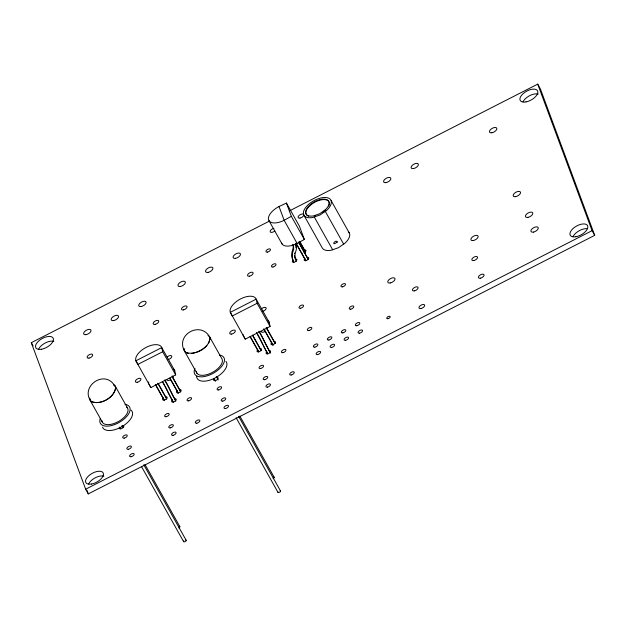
<?xml version="1.0" encoding="UTF-8"?>
<svg xmlns="http://www.w3.org/2000/svg" width="626" height="626" viewBox="0 0 626 626"><rect width="100%" height="100%" fill="white"/><g stroke="black" fill="none" stroke-linecap="round" stroke-linejoin="round"><path stroke-width="0.94" d="M89.784 398.019L90.347 400.757L102.586 422.573M208.81 343.001L210.14 338.439L209.475 336.655L207.973 335.372M315.066 215.485L314.322 217.081L332.696 249.829M206.909 345.474C202.746 349.723 197.213 352.712 191.282 353.455M286.434 203.067L291.34 216.299L284.141 220.297A14.555 7.277 -29.3 0 1 268.648 220.016A14.555 7.277 -29.3 0 1 279.032 206.525L286.434 203.067L299.431 226.229L304.338 239.453L297.139 243.459A14.555 7.277 -29.3 0 1 281.645 243.178M289.728 210.743L537.711 84.134L540.34 88.814L594.7 235.345L88.289 493.891L85.66 489.211L31.3 342.68L269.712 220.955M257.106 303.289L232.254 315.981L230.298 312.351A14.555 7.277 -29.3 0 1 240.681 298.86A14.555 7.277 -29.3 0 1 256.167 299.142L269.164 322.304L270.096 326.451L245.251 339.135L230.298 312.351L256.167 299.142L257.106 303.289L270.096 326.451M162.697 351.734L137.845 364.418L135.889 360.795A14.555 7.277 -29.3 0 1 146.273 347.305A14.555 7.277 -29.3 0 1 161.758 347.587L174.756 370.741L175.687 374.896L150.843 387.58L135.889 360.795L161.758 347.587L162.697 351.734L175.687 374.896M85.66 489.211L592.071 230.665L537.711 84.134M323.822 211.017L325.332 211.463L343.705 244.21M188.442 353.4L186.196 352.712L184.686 351.436L184.13 348.698L184.247 350.599L185.656 352.391C195.187 355.826 209.702 348.079 209.921 337.492C201.353 320.692 175.726 333.971 184.247 350.599M113.885 384.912L115.575 386.813C115.364 397.408 100.841 405.147 91.318 401.712C79.565 387.142 103.806 369.309 114.167 385.021M113.627 384.7L115.137 385.976L127.375 407.792M90.347 400.757C99.346 406.501 114.128 397.823 115.794 387.76L115.137 385.976M592.071 230.665L594.7 235.345M331.123 200.594L349.496 233.349M303.594 214.648L321.975 247.395A15.486 7.747 -29.3 0 0 331.209 250.228L338.455 247.7L344.973 243.201A15.486 7.747 -29.3 0 0 348.33 231.69M291.34 216.299L304.338 239.453M299.846 241.628L305.504 251.707M299.392 241.268L305.519 252.184M298.845 242.364L308.266 259.156M298.391 242.004L308.289 259.641M297.139 243.459L284.141 220.297L279.032 206.525M296.364 243.631L305.793 260.424M295.91 243.271L305.809 260.901M269.094 220.861L282.091 244.015M266.629 327.961L275.111 343.071M266.183 327.601L275.135 343.557M264.156 329.221L272.639 344.339M263.702 328.861L273.124 345.662M259.227 331.444L260.119 333.04A12.943 0.876 63 0 1 264.751 341.921A14.821 1.009 63 0 0 269.704 351.374L270.643 353.056M258.851 331.232L260.901 334.887A10.149 0.689 63 0 1 263.953 340.732L264.313 341.467A17.598 1.197 63 0 0 269.72 351.851L270.174 352.657M256.378 332.492L258.428 336.146A10.149 0.689 63 0 1 261.472 341.999L261.84 342.735A17.598 1.197 63 0 0 267.247 353.119L267.693 353.925M252.638 335.106L261.12 350.224M252.654 335.583L261.136 350.701M250.157 336.373L258.64 351.483M250.173 336.851L258.655 351.969M209.475 336.655L221.721 358.471A14.445 7.222 -29.3 0 1 211.862 372.697A14.445 7.222 -29.3 0 1 196.267 371.468M239.868 416.133L274.188 477.294M216.283 376.516L218.184 379.904M238.639 416.353L280.495 490.94M214.186 378.675L215.618 381.218M236.072 417.659L277.928 492.255M184.686 351.436L196.932 373.252M172.228 376.406L180.711 391.516M172.244 376.883L180.726 392.001M170.217 378.511L178.23 392.784M169.763 378.151L178.246 393.261M164.818 379.888L165.687 381.437A12.943 0.876 63 0 1 170.342 390.366A14.821 1.009 63 0 0 175.296 399.818M164.881 380.444L166.493 383.323A10.149 0.689 63 0 1 169.544 389.176L169.904 389.912A17.598 1.197 63 0 0 175.311 400.296L175.765 401.102M162.4 381.711L164.02 384.591A10.149 0.689 63 0 1 167.072 390.444L167.432 391.18A17.598 1.197 63 0 0 172.839 401.563L173.285 402.369M158.229 383.55L166.712 398.668M157.775 383.19L166.727 399.145M155.749 384.818L164.231 399.928M155.295 384.458L164.247 400.405M145.044 464.609L179.842 526.615M121.937 425.837L122.892 427.535M143.816 464.828L186.149 540.269M119.37 427.151L120.325 428.841M141.726 466.988L183.582 541.576M31.3 342.68L33.053 345.802M245.251 339.135L243.295 335.505A14.555 7.277 -29.3 0 1 243.076 334.55M148.886 383.949L150.843 387.58M293.406 261.159L292.991 260.353A17.598 15.196 -20.4 0 1 292.514 250.064L292.772 249.336A10.149 8.764 -20.4 0 0 293.031 245.204M293.899 262.482L293.484 261.676A17.598 15.196 -20.4 0 1 292.999 251.386L293.265 250.658A10.149 8.764 -20.4 0 0 292.976 244.852L292.686 244.296M86.928 490.228L88.289 493.891M89.878 399.498L89.901 399.92M131.053 410.155A16.753 8.381 -29.3 0 1 122.289 426.416A16.753 8.381 -29.3 0 1 102.547 427.151M125.004 404.326A16.753 8.381 -29.3 0 1 127.829 415.093A16.753 8.381 -29.3 0 1 109.057 426.016A16.753 8.381 -29.3 0 1 100.246 418.724M126.46 406.877A14.445 7.222 -29.3 0 1 118.627 421.423A14.445 7.222 -29.3 0 1 101.928 420.789M185.593 539.972A1.448 0.72 -29.3 0 1 185.953 540.942A1.448 0.72 -29.3 0 1 184.138 541.866A1.448 0.72 -29.3 0 1 183.778 540.903M179.286 526.325A1.448 0.72 -29.3 0 1 179.842 526.928A1.448 0.72 -29.3 0 1 178.809 527.953M167.158 357A3.099 1.549 -29.3 0 1 171.759 356.163A3.099 1.549 -29.3 0 1 168.104 359.535M261.535 308.814A3.099 1.549 -29.3 0 1 266.136 307.976A3.099 1.549 -29.3 0 1 262.474 311.357M122.258 425.61A2.512 1.26 -29.3 0 1 123.674 426.815A2.512 1.26 -29.3 0 1 120.787 428.81A2.512 1.26 -29.3 0 1 119.363 427.605M216.627 377.431A2.512 1.26 -29.3 0 1 217.887 378.918A2.512 1.26 -29.3 0 1 214.468 380.671A2.512 1.26 -29.3 0 1 214.397 378.566M274.861 230.931A3.146 1.573 -29.3 0 1 270.189 231.784A3.146 1.573 -29.3 0 1 273.906 228.349M88.626 483.961A9.914 4.953 -29.3 0 1 103.877 476.167M38.609 349.151A9.914 4.953 -29.3 0 1 53.867 341.358M523.007 101.842A9.914 4.953 -29.3 0 1 538.258 94.056M573.017 236.651A9.914 4.953 -29.3 0 1 587.462 228.686M179.607 389.693A2.512 1.26 -29.3 0 1 180.867 391.18A2.512 1.26 -29.3 0 1 177.44 392.932A2.512 1.26 -29.3 0 1 177.369 390.835M174.685 398.84A2.512 1.26 -29.3 0 1 175.945 400.335A2.512 1.26 -29.3 0 1 172.518 402.08A2.512 1.26 -29.3 0 1 172.447 399.983M165.624 396.829A2.512 1.26 -29.3 0 1 166.884 398.324A2.512 1.26 -29.3 0 1 163.456 400.069A2.512 1.26 -29.3 0 1 163.386 397.972M273.977 341.506A2.512 1.26 -29.3 0 1 275.237 343.001A2.512 1.26 -29.3 0 1 271.817 344.746A2.512 1.26 -29.3 0 1 271.747 342.649M269.063 350.662A2.512 1.26 -29.3 0 1 270.322 352.148A2.512 1.26 -29.3 0 1 266.895 353.901A2.512 1.26 -29.3 0 1 266.825 351.804M259.993 348.643A2.512 1.26 -29.3 0 1 261.261 350.137A2.512 1.26 -29.3 0 1 257.834 351.882A2.512 1.26 -29.3 0 1 257.763 349.785M266.582 327.828A3.466 1.729 -29.3 0 1 267.192 329.464M264.829 331.647A3.466 1.729 -29.3 0 1 261.144 331.577M304.439 249.962A2.512 1.26 -29.3 0 1 305.973 250.768A2.512 1.26 -29.3 0 1 304.142 252.755M301.99 253.147A2.512 1.26 -29.3 0 1 301.466 252.701M295.331 259.039A2.512 1.26 -29.3 0 1 296.591 260.526A2.512 1.26 -29.3 0 1 293.171 262.278A2.512 1.26 -29.3 0 1 293.101 260.181M307.202 257.403A2.512 1.26 -29.3 0 1 308.462 258.898A2.512 1.26 -29.3 0 1 305.034 260.643A2.512 1.26 -29.3 0 1 304.964 258.546M172.213 376.007A3.466 1.729 -29.3 0 1 172.823 377.65M170.46 379.825A3.466 1.729 -29.3 0 1 166.774 379.763M148.667 382.995A14.555 7.277 -29.3 0 1 148.667 381.946M173.652 369.183A14.555 7.277 -29.3 0 1 174.756 370.741M172.815 401.086A14.821 1.009 63 0 1 167.862 391.626A12.943 0.876 63 0 0 165.162 386.289M163.237 382.752A12.943 0.876 63 0 1 164.763 385.546M268.061 320.739A14.555 7.277 -29.3 0 1 269.164 322.304M267.224 352.641A14.821 1.009 63 0 1 266.019 350.443M265.596 349.668A14.821 1.009 63 0 1 264.759 348.079M264.336 347.274A14.821 1.009 63 0 1 263.499 345.63M263.084 344.809A14.821 1.009 63 0 1 262.271 343.181A12.943 0.876 63 0 0 257.646 334.307M225.923 361.358A16.753 8.381 -29.3 0 1 214.718 378.151A16.753 8.381 -29.3 0 1 196.603 376.336M219.35 355.005A16.753 8.381 -29.3 0 1 221.933 366.093A16.753 8.381 -29.3 0 1 202.597 376.782A16.753 8.381 -29.3 0 1 194.96 368.479M280.198 490.69A1.448 0.72 -29.3 0 1 279.462 492.279A1.448 0.72 -29.3 0 1 277.975 491.825M273.319 477.028A1.448 0.72 -29.3 0 1 274.204 477.489A1.448 0.72 -29.3 0 1 273.155 478.632M295.902 259.931A14.821 12.794 -20.4 0 1 294.525 255.392M294.502 253.78A14.821 12.794 -20.4 0 1 294.58 252.967M295.738 244.539A12.943 11.174 -20.4 0 1 295.887 247.544M296.395 261.253A14.821 12.794 -20.4 0 1 295.628 251.871A12.943 11.174 -20.4 0 0 295.527 243.733M308.767 216.267A12.99 6.495 -29.3 0 1 315.34 201.948A12.99 6.495 -29.3 0 1 328.76 206.064M324.777 210.993A12.99 6.495 -29.3 0 1 322.813 212.504M337.336 241.996C330.199 247.176 335.473 238.608 337.336 241.996M325.105 210L319.636 213.771L313.563 215.892A12.99 6.495 -29.3 0 1 307.053 208.184A12.99 6.495 -29.3 0 1 324.738 199.162A12.99 6.495 -29.3 0 1 325.105 210M326.592 210.453L320.074 214.953L312.836 217.48A15.486 7.747 -29.3 0 1 305.073 208.294A15.486 7.747 -29.3 0 1 326.154 197.534A15.486 7.747 -29.3 0 1 326.592 210.453M533.391 232.113A4.085 2.042 -29.3 0 0 538.219 227.661A4.085 2.042 -29.3 0 0 532.155 228.764A4.085 2.042 -29.3 0 0 533.391 232.113M527.929 217.371A4.085 2.042 -29.3 0 0 532.757 212.918A4.085 2.042 -29.3 0 0 526.685 214.022A4.085 2.042 -29.3 0 0 527.929 217.371M141.218 306.513A4.085 2.042 -29.3 0 0 146.046 302.053A4.085 2.042 -29.3 0 0 139.974 303.164A4.085 2.042 -29.3 0 0 141.218 306.513M113.674 320.575A4.085 2.042 -29.3 0 0 118.502 316.114A4.085 2.042 -29.3 0 0 112.43 317.225A4.085 2.042 -29.3 0 0 113.674 320.575M86.13 334.636A4.085 2.042 -29.3 0 0 90.958 330.176A4.085 2.042 -29.3 0 0 84.886 331.287A4.085 2.042 -29.3 0 0 86.13 334.636M208.043 272.388A4.085 2.042 -29.3 0 0 212.871 267.936A4.085 2.042 -29.3 0 0 206.799 269.039A4.085 2.042 -29.3 0 0 208.043 272.388M180.499 286.45A4.085 2.042 -29.3 0 0 185.327 281.997A4.085 2.042 -29.3 0 0 179.255 283.101A4.085 2.042 -29.3 0 0 180.499 286.45M359.606 333.157A2.481 1.236 -29.3 0 0 362.532 330.458A2.481 1.236 -29.3 0 0 358.855 331.123A2.481 1.236 -29.3 0 0 359.606 333.157M317.664 354.574A2.481 1.236 -29.3 0 0 320.59 351.867A2.481 1.236 -29.3 0 0 316.912 352.54A2.481 1.236 -29.3 0 0 317.664 354.574M356.843 325.716A2.481 1.236 -29.3 0 0 359.77 323.008A2.481 1.236 -29.3 0 0 356.092 323.681A2.481 1.236 -29.3 0 0 356.843 325.716M345.622 340.294A2.481 1.236 -29.3 0 0 348.549 337.594A2.481 1.236 -29.3 0 0 344.871 338.267A2.481 1.236 -29.3 0 0 345.622 340.294M328.885 339.988A2.481 1.236 -29.3 0 0 331.811 337.289A2.481 1.236 -29.3 0 0 328.126 337.962A2.481 1.236 -29.3 0 0 328.885 339.988M342.86 332.852A2.481 1.236 -29.3 0 0 345.787 330.152A2.481 1.236 -29.3 0 0 342.109 330.818A2.481 1.236 -29.3 0 0 342.86 332.852M314.901 347.125A2.481 1.236 -29.3 0 0 317.828 344.425A2.481 1.236 -29.3 0 0 314.15 345.098A2.481 1.236 -29.3 0 0 314.901 347.125M331.647 347.43A2.481 1.236 -29.3 0 0 334.574 344.73A2.481 1.236 -29.3 0 0 330.888 345.403A2.481 1.236 -29.3 0 0 331.647 347.43M89.002 358.095A3.099 1.549 -29.3 0 0 92.656 354.715A3.099 1.549 -29.3 0 0 88.063 355.552A3.099 1.549 -29.3 0 0 89.002 358.095M137.25 382.259A3.099 1.549 -29.3 0 0 140.905 378.879A3.099 1.549 -29.3 0 0 136.311 379.724A3.099 1.549 -29.3 0 0 137.25 382.259M155.052 324.37A3.099 1.549 -29.3 0 0 158.714 320.989A3.099 1.549 -29.3 0 0 154.113 321.834A3.099 1.549 -29.3 0 0 155.052 324.37M183.379 309.909A3.099 1.549 -29.3 0 0 187.033 306.537A3.099 1.549 -29.3 0 0 182.432 307.374A3.099 1.549 -29.3 0 0 183.379 309.909M390.217 282.96A4.03 2.011 -29.3 0 0 394.975 278.57A4.03 2.011 -29.3 0 0 388.996 279.665A4.03 2.011 -29.3 0 0 390.217 282.96M473.765 260.541A3.146 1.573 -29.3 0 0 477.482 257.106A3.146 1.573 -29.3 0 0 472.802 257.959A3.146 1.573 -29.3 0 0 473.765 260.541M414.342 290.879A3.146 1.573 -29.3 0 0 418.058 287.444A3.146 1.573 -29.3 0 0 413.387 288.296A3.146 1.573 -29.3 0 0 414.342 290.879M218.607 389.935A2.512 1.26 -29.3 0 0 221.581 387.189A2.512 1.26 -29.3 0 0 217.848 387.877A2.512 1.26 -29.3 0 0 218.607 389.935M170.327 427.871A2.512 1.26 -29.3 0 0 173.292 425.124A2.512 1.26 -29.3 0 0 169.56 425.805A2.512 1.26 -29.3 0 0 170.327 427.871M173.081 435.313A2.512 1.26 -29.3 0 0 176.055 432.574A2.512 1.26 -29.3 0 0 172.322 433.255A2.512 1.26 -29.3 0 0 173.081 435.313M131.139 456.73A2.512 1.26 -29.3 0 0 134.113 453.983A2.512 1.26 -29.3 0 0 130.372 454.664A2.512 1.26 -29.3 0 0 131.139 456.73M128.377 449.28A2.512 1.26 -29.3 0 0 131.35 446.541A2.512 1.26 -29.3 0 0 127.618 447.222A2.512 1.26 -29.3 0 0 128.377 449.28M264.696 379.685A2.512 1.26 -29.3 0 0 267.67 376.946A2.512 1.26 -29.3 0 0 263.929 377.627A2.512 1.26 -29.3 0 0 264.696 379.685M225.516 408.543A2.512 1.26 -29.3 0 0 228.482 405.805A2.512 1.26 -29.3 0 0 224.75 406.485A2.512 1.26 -29.3 0 0 225.516 408.543M222.754 401.102A2.512 1.26 -29.3 0 0 225.72 398.355A2.512 1.26 -29.3 0 0 221.987 399.036A2.512 1.26 -29.3 0 0 222.754 401.102M413.575 168.558A4.03 2.011 -29.3 0 0 418.325 164.168A4.03 2.011 -29.3 0 0 412.346 165.256A4.03 2.011 -29.3 0 0 413.575 168.558M387.909 318.689A1.886 0.947 -29.3 0 0 390.139 316.631A1.886 0.947 -29.3 0 0 387.33 317.139A1.886 0.947 -29.3 0 0 387.909 318.689M480.314 278.202A3.146 1.573 -29.3 0 0 484.031 274.767A3.146 1.573 -29.3 0 0 479.36 275.62A3.146 1.573 -29.3 0 0 480.314 278.202M342.5 286.841A2.512 1.26 -29.3 0 0 345.474 284.102A2.512 1.26 -29.3 0 0 341.733 284.783A2.512 1.26 -29.3 0 0 342.5 286.841M350.787 309.174A2.512 1.26 -29.3 0 0 353.753 306.427A2.512 1.26 -29.3 0 0 350.02 307.108A2.512 1.26 -29.3 0 0 350.787 309.174M166.18 416.705A2.512 1.26 -29.3 0 0 169.153 413.958A2.512 1.26 -29.3 0 0 165.413 414.639A2.512 1.26 -29.3 0 0 166.18 416.705M124.238 438.114A2.512 1.26 -29.3 0 0 127.203 435.375A2.512 1.26 -29.3 0 0 123.471 436.056A2.512 1.26 -29.3 0 0 124.238 438.114M260.557 368.518A2.512 1.26 -29.3 0 0 263.523 365.78A2.512 1.26 -29.3 0 0 259.79 366.46A2.512 1.26 -29.3 0 0 260.557 368.518M235.587 258.327A4.085 2.042 -29.3 0 0 240.415 253.874A4.085 2.042 -29.3 0 0 234.343 254.978A4.085 2.042 -29.3 0 0 235.587 258.327M575.99 236.73A9.914 4.953 -29.3 0 0 587.697 225.923A9.914 4.953 -29.3 0 0 572.978 228.607A9.914 4.953 -29.3 0 0 575.99 236.73M267.459 387.126A2.512 1.26 -29.3 0 0 270.432 384.387A2.512 1.26 -29.3 0 0 266.692 385.068A2.512 1.26 -29.3 0 0 267.459 387.126M525.981 101.921A9.914 4.953 -29.3 0 0 537.687 91.114A9.914 4.953 -29.3 0 0 522.968 93.798A9.914 4.953 -29.3 0 0 525.981 101.921M308.845 330.583A2.512 1.26 -29.3 0 0 311.811 327.844A2.512 1.26 -29.3 0 0 308.078 328.525A2.512 1.26 -29.3 0 0 308.845 330.583M272.991 266.997A2.512 1.26 -29.3 0 0 275.956 264.25A2.512 1.26 -29.3 0 0 272.224 264.931A2.512 1.26 -29.3 0 0 272.991 266.997M420.891 308.54A3.146 1.573 -29.3 0 0 424.608 305.105A3.146 1.573 -29.3 0 0 419.936 305.957A3.146 1.573 -29.3 0 0 420.891 308.54M249.43 276.183A3.099 1.549 -29.3 0 0 253.084 272.811A3.099 1.549 -29.3 0 0 248.491 273.648A3.099 1.549 -29.3 0 0 249.43 276.183M473.334 240.525A4.03 2.011 -29.3 0 0 478.092 236.135A4.03 2.011 -29.3 0 0 472.114 237.231A4.03 2.011 -29.3 0 0 473.334 240.525M188.567 400.843A2.512 1.26 -29.3 0 0 191.54 398.105A2.512 1.26 -29.3 0 0 187.8 398.785A2.512 1.26 -29.3 0 0 188.567 400.843M386.046 182.612A4.03 2.011 -29.3 0 0 390.804 178.222A4.03 2.011 -29.3 0 0 384.826 179.31A4.03 2.011 -29.3 0 0 386.046 182.612M196.854 423.176A2.512 1.26 -29.3 0 0 199.819 420.437A2.512 1.26 -29.3 0 0 196.087 421.118A2.512 1.26 -29.3 0 0 196.854 423.176M282.944 352.665A2.512 1.26 -29.3 0 0 285.91 349.918A2.512 1.26 -29.3 0 0 282.177 350.599A2.512 1.26 -29.3 0 0 282.944 352.665M291.231 374.997A2.512 1.26 -29.3 0 0 294.197 372.251A2.512 1.26 -29.3 0 0 290.464 372.932A2.512 1.26 -29.3 0 0 291.231 374.997M300.558 308.258A2.512 1.26 -29.3 0 0 303.524 305.511A2.512 1.26 -29.3 0 0 299.791 306.192A2.512 1.26 -29.3 0 0 300.558 308.258M300.026 218.083A3.146 1.573 -29.3 0 0 303.743 214.648A3.146 1.573 -29.3 0 0 299.071 215.5A3.146 1.573 -29.3 0 0 300.026 218.083M231.628 334.081A3.099 1.549 -29.3 0 0 235.282 330.7A3.099 1.549 -29.3 0 0 230.681 331.537A3.099 1.549 -29.3 0 0 231.628 334.081M491.95 132.759A4.085 2.042 -29.3 0 0 496.778 128.299A4.085 2.042 -29.3 0 0 490.706 129.402A4.085 2.042 -29.3 0 0 491.95 132.759M515.652 196.642A4.085 2.042 -29.3 0 0 520.48 192.19A4.085 2.042 -29.3 0 0 514.408 193.293A4.085 2.042 -29.3 0 0 515.652 196.642M267.466 252.106A2.512 1.26 -29.3 0 0 270.432 249.367A2.512 1.26 -29.3 0 0 266.699 250.048A2.512 1.26 -29.3 0 0 267.466 252.106M91.599 484.039A9.914 4.953 -29.3 0 0 103.306 473.233A9.914 4.953 -29.3 0 0 88.587 475.917A9.914 4.953 -29.3 0 0 91.599 484.039M41.59 349.23A9.914 4.953 -29.3 0 0 53.288 338.423A9.914 4.953 -29.3 0 0 38.569 341.107A9.914 4.953 -29.3 0 0 41.59 349.23"/></g></svg>
